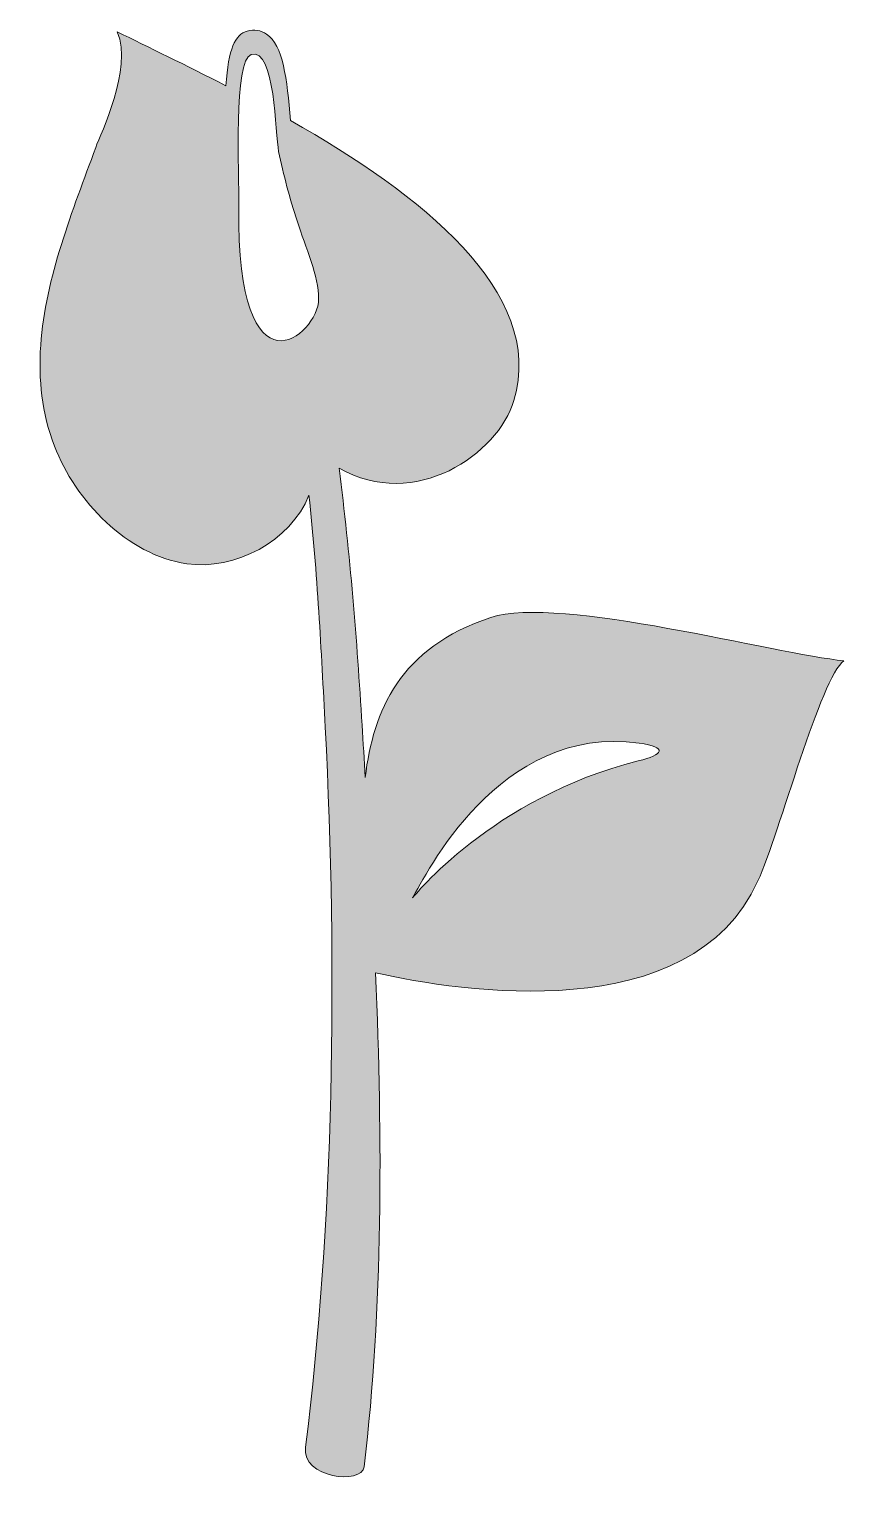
# Model space of a CAD drawing. Header units: inches. Extents: x -1 to 56, y -1 to 102.
import ezdxf

# ---------------------------------------------------------------- set-up
doc = ezdxf.new("R2010")
doc.units = ezdxf.units.IN
doc.header["$MEASUREMENT"] = 0
doc.layers.add('Layer 1', color=7, linetype='Continuous')

msp = doc.modelspace()

# ---------------------------------------------------------------- hatches: boundary and pattern name
at = {"layer": 'Layer 1', "true_color": 0xec1a3d}
h = msp.add_hatch(color=240, dxfattribs=at)
h.dxf.hatch_style = 2
edge = h.paths.add_edge_path()
edge.add_spline(control_points=[(31.66, 60.35), (25.23, 58.22), (23.42, 53.82), (22.84, 49.11), (22.77, 50.33), (22.7, 51.56), (22.62, 52.79), (22.25, 58.77), (21.79, 64.78), (21, 70.83), (26.34, 67.79), (32.17, 71.83), (33.28, 75.58), (35.55, 83.25), (26.69, 90.09), (17.59, 95.25), (17.35, 98.21), (17.07, 100.53), (15.91, 101.32), (15.51, 101.6), (15.03, 101.67), (14.56, 101.53), (13.69, 101.27), (13.24, 100.33), (13.06, 97.69), (10.24, 99.15), (7.58, 100.42), (5.43, 101.48), (6.51, 98.83), (4.28, 94.37), (3.91, 93.35), (3.11, 91.16), (2.23, 88.88), (1.5, 86.55), (0.05, 81.89), (-0.76, 77.03), (1.01, 72.39), (2.49, 68.54), (6.12, 64.73), (10.31, 64.12), (13.68, 63.63), (17.6, 65.7), (18.89, 68.93), (19.48, 63.47), (19.75, 58.04), (20.03, 52.65), (20.91, 35.73), (20.64, 17.63), (18.64, 2.07), (18.36, -0.11), (22.63, -0.57), (22.77, 0.7), (24.08, 11.94), (24.06, 23.53), (23.57, 35.39), (29.51, 34.06), (45.71, 31.48), (50.42, 41.84), (51.94, 45.19), (54.82, 56.16), (56.46, 57.31), (51.76, 57.74), (36.46, 61.93), (31.66, 60.35)], knot_values=[0, 0, 0, 0, 1, 1, 1, 2, 2, 2, 3, 3, 3, 4, 4, 4, 5, 5, 5, 6, 6, 6, 7, 7, 7, 8, 8, 8, 9, 9, 9, 10, 10, 10, 11, 11, 11, 12, 12, 12, 13, 13, 13, 14, 14, 14, 15, 15, 15, 16, 16, 16, 17, 17, 17, 18, 18, 18, 19, 19, 19, 20, 20, 20, 21, 21, 21, 21], degree=3, periodic=1)
edge = h.paths.add_edge_path()
edge.add_spline(control_points=[(13.96, 89.19), (13.99, 91.53), (13.59, 99.52), (14.83, 99.88), (16.54, 100.39), (16.51, 94.3), (16.76, 93.08), (17.1, 91.46), (17.55, 89.71), (18.05, 88.21), (18.67, 86.32), (19.58, 84.3), (19.57, 82.73), (19.54, 80.11), (13.79, 75.4), (13.96, 89.19)], knot_values=[0, 0, 0, 0, 1, 1, 1, 2, 2, 2, 3, 3, 3, 4, 4, 4, 5, 5, 5, 5], degree=3, periodic=1)
edge = h.paths.add_edge_path()
edge.add_spline(control_points=[(42.02, 50.27), (31.75, 47.71), (26.17, 40.66), (26.17, 40.66), (27.03, 42.13), (32.2, 52.91), (42.08, 51.52), (44.13, 51.23), (43.77, 50.71), (42.02, 50.27)], knot_values=[0, 0, 0, 0, 1, 1, 1, 2, 2, 2, 3, 3, 3, 3], degree=3, periodic=1)

# ---------------------------------------------------------------- linework, layer by layer
at = {"layer": 'Layer 1', "lineweight": 0}
for points, knots in [([(31.66, 60.35), (25.23, 58.22), (23.42, 53.82), (22.84, 49.11), (22.77, 50.33), (22.7, 51.56), (22.62, 52.79), (22.25, 58.77), (21.79, 64.78), (21, 70.83), (26.34, 67.79), (32.17, 71.83), (33.28, 75.58), (35.55, 83.25), (26.69, 90.09), (17.59, 95.25), (17.35, 98.21), (17.07, 100.53), (15.91, 101.32), (15.51, 101.6), (15.03, 101.67), (14.56, 101.53), (13.69, 101.27), (13.24, 100.33), (13.06, 97.69), (10.24, 99.15), (7.58, 100.42), (5.43, 101.48), (6.51, 98.83), (4.28, 94.37), (3.91, 93.35), (3.11, 91.16), (2.23, 88.88), (1.5, 86.55), (0.05, 81.89), (-0.76, 77.03), (1.01, 72.39), (2.49, 68.54), (6.12, 64.73), (10.31, 64.12), (13.68, 63.63), (17.6, 65.7), (18.89, 68.93), (19.48, 63.47), (19.75, 58.04), (20.03, 52.65), (20.91, 35.73), (20.64, 17.63), (18.64, 2.07), (18.36, -0.11), (22.63, -0.57), (22.77, 0.7), (24.08, 11.94), (24.06, 23.53), (23.57, 35.39), (29.51, 34.06), (45.71, 31.48), (50.42, 41.84), (51.94, 45.19), (54.82, 56.16), (56.46, 57.31), (51.76, 57.74), (36.46, 61.93), (31.66, 60.35)], [0, 0, 0, 0, 1, 1, 1, 2, 2, 2, 3, 3, 3, 4, 4, 4, 5, 5, 5, 6, 6, 6, 7, 7, 7, 8, 8, 8, 9, 9, 9, 10, 10, 10, 11, 11, 11, 12, 12, 12, 13, 13, 13, 14, 14, 14, 15, 15, 15, 16, 16, 16, 17, 17, 17, 18, 18, 18, 19, 19, 19, 20, 20, 20, 21, 21, 21, 21]), ([(13.96, 89.19), (13.99, 91.53), (13.59, 99.52), (14.83, 99.88), (16.54, 100.39), (16.51, 94.3), (16.76, 93.08), (17.1, 91.46), (17.55, 89.71), (18.05, 88.21), (18.67, 86.32), (19.58, 84.3), (19.57, 82.73), (19.54, 80.11), (13.79, 75.4), (13.96, 89.19)], [0, 0, 0, 0, 1, 1, 1, 2, 2, 2, 3, 3, 3, 4, 4, 4, 5, 5, 5, 5]), ([(42.02, 50.27), (31.75, 47.71), (26.17, 40.66), (26.17, 40.66), (27.03, 42.13), (32.2, 52.91), (42.08, 51.52), (44.13, 51.23), (43.77, 50.71), (42.02, 50.27)], [0, 0, 0, 0, 1, 1, 1, 2, 2, 2, 3, 3, 3, 3])]:
    msp.add_open_spline(points, degree=3, knots=knots, dxfattribs=at)

doc.saveas('drawing.dxf')
